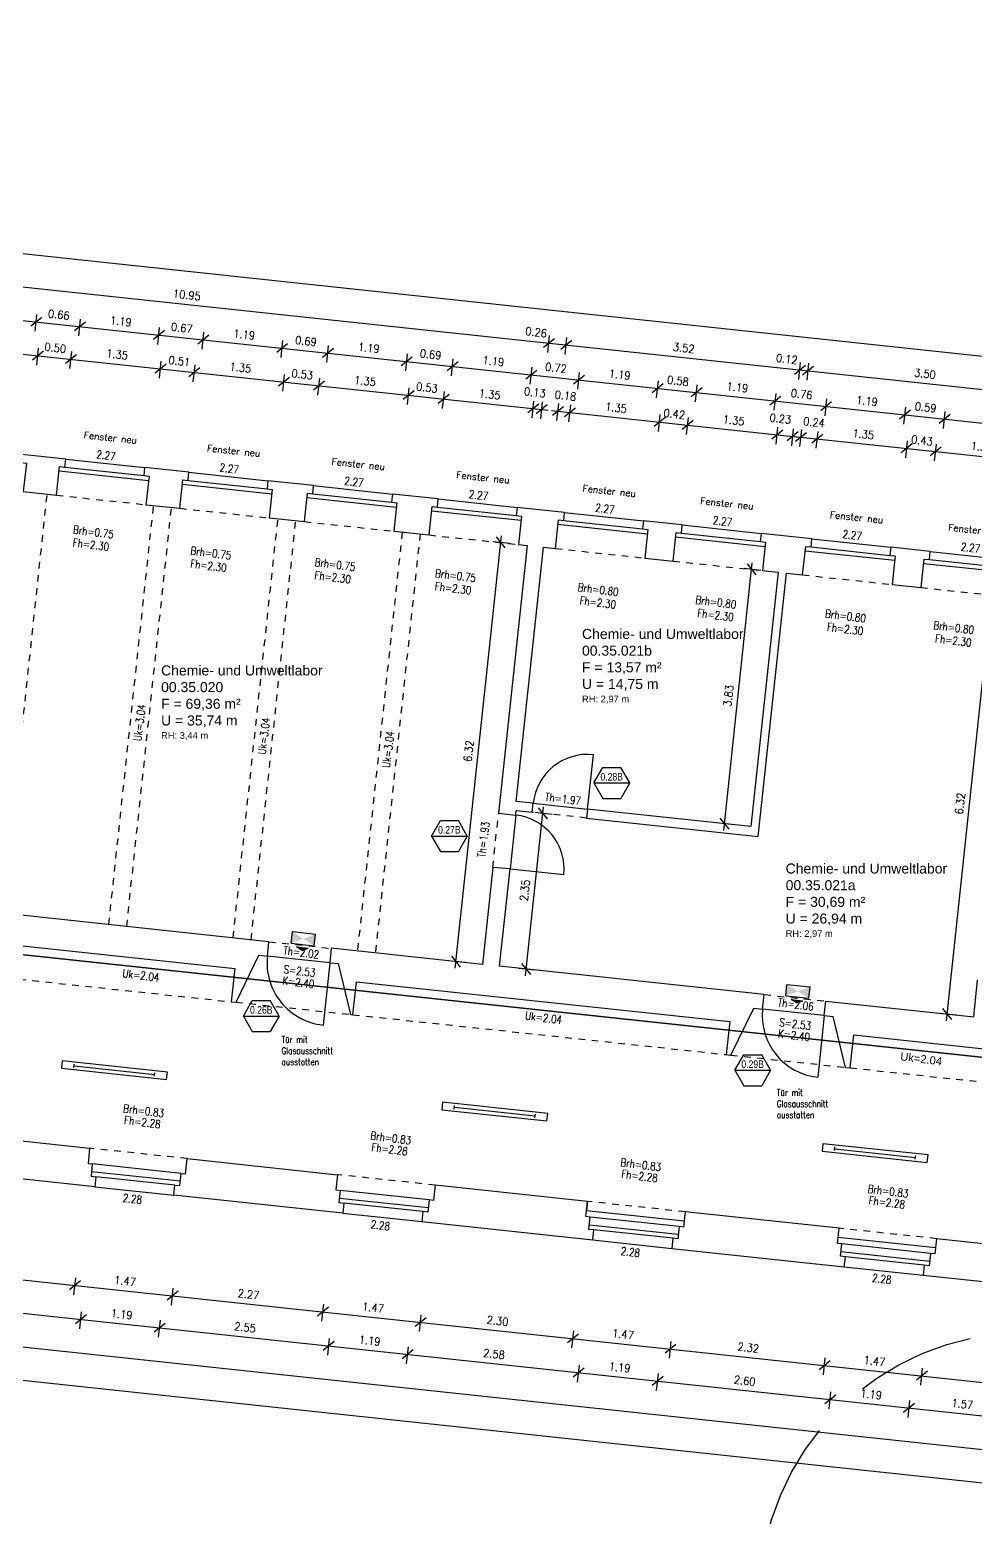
# Model space of a CAD drawing. Header units: metres. Extents: x -7 to 99688, y -10762 to -90.
# Drawn here: x 50.66 to 64.84, y -123.15 to -100.85 of the extents above; entities that cross this region are included whole.
import ezdxf
from ezdxf.enums import TextEntityAlignment as Align

# ---------------------------------------------------------------- set-up
doc = ezdxf.new("R2010")
doc.units = ezdxf.units.M
doc.header["$LTSCALE"] = 0.03
for name, pattern in [('DOT', [0]), ('GESTRICHELT', [9, 6, -3]), ('GESTRICHELT2', [4.5, 3, -1.5])]:
    doc.linetypes.add(name, pattern=pattern)
doc.layers.get('0').update_dxf_attribs({"linetype": 'CONTINUOUS'})
for name, color, linetype in [('A_ansicht', 9, 'CONTINUOUS'), ('A_bemaßung', 2, 'CONTINUOUS'), ('A_Elektro', 10, 'CONTINUOUS'), ('A_fenster', 7, 'CONTINUOUS'), ('A_Höhen', 3, 'CONTINUOUS'), ('A_NR_TÜR', 1, 'CONTINUOUS'), ('A_räume', 5, 'CONTINUOUS'), ('A_text', 5, 'CONTINUOUS'), ('A_Tuernummer_neu', 10, 'CONTINUOUS'), ('A_TXT-TUER', 1, 'CONTINUOUS'), ('A_türen', 9, 'CONTINUOUS'), ('A_verdeckt', 8, 'GESTRICHELT2'), ('A_wände', 6, 'CONTINUOUS'), ('E__LEUCHTEN', 6, 'CONTINUOUS'), ('E__VERSYS', 2, 'CONTINUOUS')]:
    doc.layers.add(name, color=color, linetype=linetype)
doc.styles.add('ARIAL', font='ARIAL.TTF')
doc.styles.add('arial-n', font='ARIALN.TTF')
doc.styles.add('BOLDSIMP_FNT', font='TXT.shx', dxfattribs={"width": 0.9, "height": 0.12})
doc.styles.add('NORM', font='simplex.shx', dxfattribs={"width": 0.7, "bigfont": 'bigfont.shx'})
doc.styles.add('PITSIMP8', font='PITSIMP8.SHX')
doc.styles.add('SIMPLEX', font='simplex.shx', dxfattribs={"width": 0.8, "height": 0.1})
doc.styles.get("Standard").update_dxf_attribs({"font": 'txt', "height": 1})

# ---------------------------------------------------------------- blocks, each defined once
blk = doc.blocks.new('SLASH1')
at = {"layer": 'A_bemaßung', "color": 2, "linetype": 'Continuous'}
for p, q in [((0.07663, 0.07663), (-0.07319, -0.07319)), ((0, -0.14068), (0, 0.11466))]:
    blk.add_line(p, q, dxfattribs=at)
blk = doc.blocks.new('Tür-Nr')
at = {"layer": 'A_NR_TÜR'}
for p, q in [((-0.057, -108.865), (0.077, -108.632)), ((0.077, -108.632), (0.347, -108.632)), ((0.481, -108.865), (0.347, -108.632)), ((-0.057, -108.865), (0.481, -108.865)), ((-0.057, -108.865), (0.077, -109.098)), ((0.481, -108.865), (0.347, -109.098)), ((0.077, -109.098), (0.347, -109.098))]:
    blk.add_line(p, q, dxfattribs=at)
at = {"layer": 'A_TXT-TUER', "style": 'arial-n', "flags": 4}
blk.add_attdef('TÜR-NR.', text='', height=0.113, dxfattribs=at).set_placement((0.211, -108.772), align=Align.MIDDLE_CENTER)
at = {"layer": 'A_TXT-TUER', "style": 'NORM', "width": 0.7}
for tag, flags, p in [('BRANDSCHUTZ', 4, (0.229, -108.981)), ('ABMESSUNG', 5, (0.214, -109.333)), ('DIN', 5, (0.214, -109.198)), ('MATERIAL', 5, (0.214, -109.467)), ('WANDART', 5, (0.214, -109.601)), ('ZARGE', 5, (0.214, -109.736)), ('BESCHLÄGE', 5, (0.214, -110.005)), ('SCHLOSS', 5, (0.214, -109.87)), ('SONSTIGES', 5, (0.214, -110.139))]:
    blk.add_attdef(tag, text='', height=0.0784, dxfattribs=dict(at, flags=flags)).set_placement(p, align=Align.MIDDLE_CENTER)
blk = doc.blocks.new('A$C2AB55C8F')
at = {"layer": 'E__VERSYS', "color": 3, "linetype": 'GESTRICHELT', "ltscale": 0.5, "const_width": 0.02}
blk.add_lwpolyline([(20.802, 16.37), (67.81, 11.344)], dxfattribs=at)
blk = doc.blocks.new('PU1')
at = {"color": 3}
for p, q in [((-119, -55), (-119, 70)), ((-119, 70), (131, 70)), ((131, -55), (131, 70)), ((-119, -55), (131, -55)), ((-56, -87), (69, -87)), ((6, -118), (-56, -87)), ((6, -118), (69, -87))]:
    blk.add_line(p, q, dxfattribs=at)
for points in [[(-119, 70), (-119, -55), (131, -55), (131, 70)], [(69, -87), (-56, -87), (6, -118)]]:
    blk.add_solid(points, dxfattribs=at)
blk = doc.blocks.new('2DEL_458')
for p, q in [((-0.384, -0.236), (-0.384, 0.236)), ((0.384, -0.236), (0.384, 0.236)), ((-0.384, 0), (0.384, 0))]:
    blk.add_line(p, q)
blk.add_lwpolyline([(-0.5, -0.5), (0.5, -0.5), (0.5, 0.5), (-0.5, 0.5)], close=True)
at = {"style": 'PITSIMP8', "flags": 9}
for tag, p in [('RAUM/GRUPPE', (-0.03, 0.159)), ('BEZEICHNUNG', (-0.03, 0.179)), ('POS.NR.G-LV', (-0.03, 0.139)), ('VOLUMENSTROM', (-0.03, 0.039)), ('DRUCK/-STUFE', (-0.03, 0.019)), ('ANSCHLUSS', (-0.03, -0.001)), ('KENNUNG', (-0.03, 0.079)), ('LEISTUNG', (-0.03, 0.059)), ('FABRIKAT', (-0.03, 0.119)), ('TYP', (-0.03, 0.099)), ('SPANNUNG/FREQUENZ', (-0.03, -0.121)), ('TEMPERATUR', (-0.03, -0.061)), ('SCHUTZART', (-0.03, -0.101)), ('DREHZAHL', (-0.03, -0.081)), ('GROESSE', (-0.03, -0.021)), ('GEWICHT', (-0.03, -0.141)), ('DN', (-0.03, -0.041)), ('FREI', (-0.03, -0.161)), ('FREI', (-0.03, -0.181)), ('FREI', (-0.03, -0.201))]:
    blk.add_attdef(tag, text='', height=0.01, dxfattribs=at).set_placement(p, align=Align.MIDDLE)

msp = doc.modelspace()

# ---------------------------------------------------------------- linework, layer by layer
at = {"layer": 'A_ansicht', "color": 9, "linetype": 'Continuous'}
for p, q in [((51.1963, -107.28662), (52.37951, -107.41299)), ((53.04568, -107.48413), (54.22886, -107.61049)), ((54.91495, -107.68376), (56.09812, -107.81014)), ((56.78417, -107.88342), (57.96739, -108.00977)), ((58.67861, -108.08573), (59.8618, -108.21212)), ((60.44345, -108.27423), (61.62665, -108.4006)), ((62.38725, -108.48183), (63.57045, -108.6082)), ((64.16205, -108.67138), (65.34525, -108.79776)), ((52.92832, -117.99778), (51.59598, -117.85541)), ((51.63476, -118.19826), (52.81794, -118.32465)), ((56.64715, -118.3952), (55.31482, -118.25283)), ((55.35361, -118.59545), (56.53683, -118.72184)), ((60.46999, -118.71324), (59.0084, -118.55707)), ((60.3958, -118.79583), (59.06347, -118.65344)), ((59.10231, -118.99582), (60.2855, -119.1222)), ((64.2413, -119.11628), (62.7797, -118.96007)), ((64.16709, -119.19885), (62.83478, -119.05645)), ((62.87363, -119.39861), (64.05683, -119.52504))]:
    msp.add_line(p, q, dxfattribs=at)
at = {"layer": 'A_bemaßung', "linetype": 'Continuous'}
for p, q in [((19.15983, -100.84778), (70.25822, -106.30863)), ((19.10669, -101.34495), (69.46824, -106.72705)), ((19.05356, -101.84213), (70.15195, -107.30297)), ((47.34855, -105.36884), (58.43475, -106.55358)), ((58.47979, -106.55843), (62.1984, -106.95583)), ((62.12378, -106.94786), (65.80263, -107.34101)), ((57.03757, -114.92212), (57.73038, -108.43942)), ((61.06528, -112.85354), (61.49403, -108.84162)), ((64.40546, -115.70952), (65.09826, -109.22681)), ((58.09184, -115.03479), (58.36281, -112.49935)), ((18.662, -116.1852), (66.90429, -121.34081)), ((18.92994, -116.71667), (65.5012, -121.69371)), ((18.55576, -117.17954), (66.79802, -122.33515)), ((17.86864, -117.60895), (66.34665, -122.78975))]:
    msp.add_line(p, q, dxfattribs=at)
at = {"layer": 'A_fenster', "color": 10, "linetype": 'Continuous'}
for p, q in [((51.09691, -107.46402), (52.43916, -107.60747)), ((51.18334, -107.40791), (52.36653, -107.53433)), ((52.94628, -107.66166), (54.28853, -107.8051)), ((53.0327, -107.60555), (54.21589, -107.73197)), ((54.81547, -107.86142), (56.15777, -108.00487)), ((54.90194, -107.80531), (56.08513, -107.93175)), ((56.68473, -108.06119), (58.02702, -108.20461)), ((56.77117, -108.00504), (57.95437, -108.1315)), ((58.57915, -108.26362), (59.92142, -108.40706)), ((58.6656, -108.2075), (59.84877, -108.33394)), ((60.43045, -108.39611), (61.61361, -108.52254)), ((60.34399, -108.45223), (61.68625, -108.59567)), ((62.37422, -108.60386), (63.55738, -108.73029)), ((62.28777, -108.65997), (63.63002, -108.80342)), ((64.06254, -108.84965), (65.40483, -108.99309)), ((64.14898, -108.7935), (65.33218, -108.91995))]:
    msp.add_line(p, q, dxfattribs=at)
at = {"layer": 'A_fenster', "linetype": 'Continuous'}
for p, q in [((52.91555, -118.11708), (51.58322, -117.97472)), ((52.83408, -118.17376), (51.65089, -118.04732)), ((56.6344, -118.51452), (55.30207, -118.37214)), ((56.55293, -118.5712), (55.36973, -118.44474)), ((60.38305, -118.91514), (59.05072, -118.77275)), ((60.30158, -118.9718), (59.11838, -118.84537)), ((64.15434, -119.31817), (62.82204, -119.17577)), ((64.07288, -119.37483), (62.88969, -119.24838))]:
    msp.add_line(p, q, dxfattribs=at)
at = {"layer": 'A_räume', "color": 9, "linetype": 'GESTRICHELT', "ltscale": 10}
msp.add_circle((65.59981, -124.38369), 4, dxfattribs=at)
at = {"layer": 'A_türen', "linetype": 'Continuous'}
for p, q in [((59.02277, -112.53468), (59.10989, -111.71937)), ((57.947, -112.62586), (57.86093, -113.43125)), ((58.20744, -112.44754), (59.02277, -112.53468)), ((57.86093, -113.43125), (58.66629, -113.51733)), ((55.15594, -114.8388), (54.22132, -114.73886)), ((55.15594, -114.8388), (55.05599, -115.77342)), ((62.5735, -115.63196), (61.64881, -115.53308)), ((62.5735, -115.63196), (62.47461, -116.55662))]:
    msp.add_line(p, q, dxfattribs=at)
for centre, radius, start, end in [((59.02277, -112.53468), 0.81995, 83.900802, 173.899564), ((57.86093, -113.43125), 0.80996, 353.899167, 83.900877), ((55.15594, -114.8388), 0.93993, 173.896494, 263.897027), ((62.5735, -115.63196), 0.92994, 173.896382, 263.895564)]:
    msp.add_arc(centre, radius, start, end, dxfattribs=at)
at = {"layer": 'A_verdeckt'}
for p, q in [((50.24736, -114.09588), (50.91891, -107.81207)), ((51.05811, -107.82693), (52.40038, -107.97038)), ((51.84317, -114.26644), (52.51472, -107.98261)), ((52.11162, -114.29512), (52.78319, -108.0113)), ((52.90748, -108.02457), (54.24975, -108.16802)), ((53.70745, -114.46567), (54.379, -108.18182)), ((53.97592, -114.49435), (54.64746, -108.21051)), ((54.77671, -108.22432), (56.11899, -108.36777)), ((56.24327, -108.38105), (55.57172, -114.66489)), ((56.51172, -108.40976), (55.84017, -114.69359)), ((56.64595, -108.42411), (57.98821, -108.56755)), ((58.54035, -108.62653), (59.88265, -108.76998)), ((60.30519, -108.81515), (61.64748, -108.9586)), ((62.24897, -109.02287), (63.59125, -109.16633)), ((64.02376, -109.21255), (65.36603, -109.35599)), ((57.6016, -113.40857), (57.68821, -112.59825)), ((59.00837, -112.66891), (58.19306, -112.58178)), ((54.2444, -114.52304), (55.17902, -114.62292)), ((50.49726, -115.08437), (53.67896, -115.42439)), ((61.67194, -115.31681), (62.59662, -115.41563)), ((53.75086, -115.43066), (55.46946, -115.61432)), ((55.50533, -115.61816), (61.10309, -116.21638)), ((61.17358, -116.22392), (62.89187, -116.40756)), ((62.96239, -116.41511), (65.06034, -116.63929)), ((53.01736, -117.776), (51.55581, -117.6198)), ((56.73623, -118.17343), (55.27462, -118.01723)), ((60.48488, -118.57405), (59.02328, -118.41786)), ((64.25618, -118.97707), (62.79458, -118.82089))]:
    msp.add_line(p, q, dxfattribs=at)
at = {"layer": 'A_wände', "linetype": 'Continuous'}
for p, q in [((64.81381, -115.65259), (64.8733, -115.09579)), ((62.5735, -115.63196), (62.59662, -115.41563)), ((62.59662, -115.41563), (64.81381, -115.65259)), ((62.5735, -115.63196), (62.70771, -115.6463)), ((62.89187, -116.40756), (62.70771, -115.6463)), ((62.96239, -116.41511), (63.01529, -115.92056)), ((63.01529, -115.92056), (65.1132, -116.14488)), ((62.89187, -116.40756), (62.96239, -116.41511)), ((59.02328, -118.41786), (59.0084, -118.55707))]:
    msp.add_line(p, q, dxfattribs=at)
for points in [[(50.54009, -107.21652), (50.52713, -107.33777), (50.60667, -107.34628), (50.56098, -107.7738), (51.05811, -107.82693), (51.10381, -107.3994), (51.18334, -107.40791), (51.1963, -107.28662), (50.54009, -107.21652)], [(52.37951, -107.41299), (52.36653, -107.53433), (52.44607, -107.54284), (52.40038, -107.97038), (52.90748, -108.02457), (52.95314, -107.59704), (53.0327, -107.60555), (53.04568, -107.48413), (52.37951, -107.41299)], [(54.22886, -107.61049), (54.21589, -107.73197), (54.29543, -107.74048), (54.24975, -108.16802), (54.77671, -108.22432), (54.82239, -107.79681), (54.90194, -107.80531), (54.91495, -107.68376), (54.22886, -107.61049)], [(56.09812, -107.81014), (56.08513, -107.93175), (56.16467, -107.94026), (56.11899, -108.36777), (56.64595, -108.42411), (56.69164, -107.99654), (56.77117, -108.00504), (56.78417, -107.88342), (56.09812, -107.81014)], [(57.96739, -108.00977), (57.95437, -108.1315), (58.03391, -108.14001), (57.98821, -108.56755), (58.11748, -108.58136), (57.6882, -112.59824), (57.947, -112.62586), (57.95441, -112.5563), (58.1931, -112.58179), (58.20744, -112.44754), (57.95389, -112.42046), (58.36139, -108.60742), (58.54035, -108.62653), (58.58605, -108.199), (58.6656, -108.2075), (58.67861, -108.08573), (57.96739, -108.00977)], [(61.62665, -108.4006), (61.61361, -108.52254), (61.69316, -108.53104), (61.64748, -108.9586), (61.88114, -108.98356), (61.47362, -112.79662), (59.02277, -112.53468), (59.00837, -112.66891), (61.58356, -112.94411), (62.00539, -108.99686), (62.24897, -109.02287), (62.29467, -108.59534), (62.37422, -108.60386), (62.38725, -108.48183), (61.62665, -108.4006)], [(59.8618, -108.21212), (59.84877, -108.33394), (59.92833, -108.34245), (59.88265, -108.76998), (60.30519, -108.81515), (60.35089, -108.3876), (60.43045, -108.39611), (60.44345, -108.27423), (59.8618, -108.21212)], [(63.57045, -108.6082), (63.55738, -108.73029), (63.63693, -108.73877), (63.59125, -109.16633), (64.02376, -109.21255), (64.06946, -108.78502), (64.14898, -108.7935), (64.16205, -108.67138), (63.57045, -108.6082)], [(55.46946, -115.61432), (55.50533, -115.61816), (55.55825, -115.12319), (61.15599, -115.72173), (61.10309, -116.21638), (61.17358, -116.22392), (61.51461, -115.51872), (61.64881, -115.53308), (61.67194, -115.31681), (57.70473, -114.89284), (57.86093, -113.43125), (57.6016, -113.40857), (57.44594, -114.8652), (55.17902, -114.62292), (55.15594, -114.8388), (55.2852, -114.85263), (55.46946, -115.61432)], [(50.55037, -114.58771), (53.73204, -114.92791), (53.67896, -115.42439), (53.75086, -115.43066), (54.09205, -114.72505), (54.22132, -114.73886), (54.2444, -114.52304), (50.53573, -114.12671)], [(51.53137, -117.84849), (51.59598, -117.85541), (51.57632, -118.03932), (51.65089, -118.04732), (51.63477, -118.19827), (49.07925, -117.92535), (49.0954, -117.77422), (49.16996, -117.78219), (49.18962, -117.59822), (49.25425, -117.60514), (49.2787, -117.37645), (51.55581, -117.6198), (51.53137, -117.84849)], [(52.99292, -118.0047), (53.01736, -117.776), (55.27462, -118.01723), (55.25019, -118.24591), (55.31482, -118.25283), (55.29516, -118.43677), (55.36973, -118.44474), (55.35361, -118.59545), (52.81794, -118.32465), (52.83408, -118.17376), (52.90864, -118.18172), (52.92832, -117.99778), (52.99292, -118.0047)], [(59.02328, -118.41786), (56.73623, -118.17343), (56.71178, -118.40212), (56.64715, -118.3952), (56.62749, -118.57917), (56.55293, -118.5712), (56.53683, -118.72184), (59.10231, -118.99582), (59.11838, -118.84537), (59.04381, -118.83739), (59.06347, -118.65344), (58.99883, -118.64655), (59.02328, -118.41786)], [(62.77015, -119.04956), (62.79459, -118.8209), (60.48488, -118.57405), (60.46043, -118.80273), (60.3958, -118.79583), (60.37614, -118.97976), (60.30158, -118.9718), (60.2855, -119.1222), (62.87363, -119.39861), (62.88969, -119.24838), (62.8151, -119.24041), (62.83478, -119.05645), (62.77015, -119.04956)], [(67.40389, -120.02934), (67.4915, -119.56254), (67.14242, -119.49698), (67.2061, -119.08995), (67.136, -119.07895), (67.13101, -119.09811), (67.0444, -119.08886), (67.02471, -119.27295), (64.25618, -118.97707), (64.23174, -119.20575), (64.16709, -119.19885), (64.14744, -119.3828), (64.07288, -119.37483), (64.05682, -119.52498), (65.61463, -119.69136), (65.62086, -119.63277), (66.5726, -119.73441), (66.53678, -119.98075), (67.46212, -120.15261), (67.4825, -120.04411), (67.40389, -120.02934)]]:
    msp.add_lwpolyline(points, dxfattribs=at)

# ---------------------------------------------------------------- block references
at = {"layer": 'A_bemaßung', "color": 7}
for p, rotation in [((50.7524, -105.22975), 353.8999999999999), ((51.40862, -105.29989), 353.8999999999999), ((52.59183, -105.42634), 353.8999999999999), ((53.25797, -105.49753), 353.8999999999999), ((54.44116, -105.62397), 353.8999999999999), ((58.44158, -105.54864), 353.8999999999999), ((58.70038, -105.5763), 353.8999999999999), ((50.77881, -105.73542), 353.8999999999999), ((51.27595, -105.78856), 353.8999999999999), ((55.12723, -105.69729), 353.8999999999999), ((56.31039, -105.82374), 353.8999999999999), ((52.61822, -105.932), 353.8999999999999), ((53.1253, -105.98619), 353.8999999999999), ((56.99646, -105.89706), 353.8999999999999), ((58.17965, -106.02349), 353.8999999999999), ((62.20523, -105.95086), 353.8999999999999), ((62.32947, -105.96415), 353.8999999999999), ((54.46758, -106.12964), 353.8999999999999), ((54.99455, -106.18596), 353.8999999999999), ((58.89089, -106.0995), 353.8999999999999), ((60.07407, -106.22596), 353.8999999999999), ((60.65572, -106.28811), 353.8999999999999), ((56.33683, -106.3294), 353.8999999999999), ((56.86379, -106.38573), 353.8999999999999), ((61.8389, -106.41455), 353.8999999999999), ((62.59949, -106.49585), 353.8999999999999), ((58.20606, -106.52916), 353.8999999999999), ((58.33532, -106.54299), 353.8999999999999), ((58.57924, -106.56905), 353.8999999999999), ((58.7582, -106.58817), 353.8999999999999), ((60.10048, -106.73163), 353.8999999999999), ((63.78268, -106.62229), 353.8999999999999), ((64.37427, -106.68551), 353.8999999999999), ((60.52304, -106.77678), 353.8999999999999), ((61.86532, -106.92024), 353.8999999999999), ((62.09898, -106.9452), 353.8999999999999), ((62.22323, -106.95848), 353.8999999999999), ((62.46681, -106.98451), 353.8999999999999), ((63.80909, -107.12796), 353.8999999999999), ((64.2416, -107.17418), 353.8999999999999), ((57.71974, -108.53886), 83.9), ((61.48339, -108.94105), 83.9), ((58.35218, -112.59879), 83.9), ((61.0759, -112.75411), 83.9), ((57.04819, -114.82269), 83.9), ((58.10246, -114.93534), 83.9), ((64.41607, -115.61008), 83.9), ((51.33597, -119.67704), 353.8999999999999), ((52.79752, -119.83322), 353.8999999999999), ((55.05476, -120.07446), 353.8999999999999), ((51.42202, -120.18909), 353.8999999999999), ((52.6052, -120.31553), 353.8999999999999), ((56.51639, -120.23066), 353.8999999999999), ((58.80344, -120.47508), 353.8999999999999), ((55.14084, -120.58651), 353.8999999999999), ((56.32402, -120.71295), 353.8999999999999), ((60.26501, -120.63126), 353.8999999999999), ((58.8895, -120.98713), 353.8999999999999), ((62.57471, -120.8781), 353.8999999999999), ((60.0727, -121.11357), 353.8999999999999), ((64.03633, -121.03431), 353.8999999999999), ((62.66081, -121.39016), 353.8999999999999), ((63.84398, -121.5166), 353.8999999999999)]:
    msp.add_blockref('SLASH1', p, dxfattribs=dict(at, rotation=rotation))
at = {"layer": 'A_Elektro'}
msp.add_blockref('A$C2AB55C8F', (-1.05773, -127.79448), dxfattribs=at)
at = {"layer": 'A_Tuernummer_neu'}
ref = msp.add_blockref('Tür-Nr', (59.17373, -3.2778), dxfattribs=at)
ref.add_attrib('TÜR-NR.', '0.28B', dxfattribs={"layer": 'A_TXT-TUER', "height": 0.112896, "style": 'arial-n'}).set_placement((59.38509, -112.05014), align=Align.MIDDLE_CENTER)
ref = msp.add_blockref('Tür-Nr', (56.73896, -4.07371), dxfattribs=at)
ref.add_attrib('TÜR-NR.', '0.27B', dxfattribs={"layer": 'A_TXT-TUER', "height": 0.112896, "style": 'arial-n'}).set_placement((56.95031, -112.84605), align=Align.MIDDLE_CENTER)
ref = msp.add_blockref('Tür-Nr', (53.9184, -6.77431), dxfattribs=at)
ref.add_attrib('TÜR-NR.', '0.26B', dxfattribs={"layer": 'A_TXT-TUER', "height": 0.112896, "style": 'arial-n'}).set_placement((54.12975, -115.54666), align=Align.MIDDLE_CENTER)
ref = msp.add_blockref('Tür-Nr', (61.2875, -7.58744), dxfattribs=at)
ref.add_attrib('TÜR-NR.', '0.29B', dxfattribs={"layer": 'A_TXT-TUER', "height": 0.112896, "style": 'arial-n'}).set_placement((61.49885, -116.35978), align=Align.MIDDLE_CENTER)
at = {"layer": 'E__LEUCHTEN', "color": 7, "yscale": 0.001399470505930367, "zscale": 0.001399470506}
for p, xscale, rotation in [((54.75063, -114.48848), 0.001399470505617925, 353.7300719641191), ((62.16875, -115.27752), 0.001399470506427208, 354.2398541068026)]:
    msp.add_blockref('PU1', p, dxfattribs=dict(at, xscale=xscale, rotation=rotation))
at = {"layer": 'E__LEUCHTEN', "color": 7, "linetype": 'Continuous', "ltscale": 5, "xscale": 1.585000000000002, "yscale": 0.1119999999999948, "zscale": 1.585, "rotation": 353.8999905678044}
for p in [(51.92774, -116.45074), (57.63182, -117.07185), (63.3359, -117.69295)]:
    msp.add_blockref('2DEL_458', p, dxfattribs=at)

# ---------------------------------------------------------------- texts
at = {"layer": 'A_bemaßung', "color": 7, "linetype": 'DOT', "style": 'BOLDSIMP_FNT', "width": 0.9}
for s, p in [('10.95', (52.79612, -104.89503)), ('0.66', (50.92218, -105.19761)), ('1.19', (51.8521, -105.29699)), ('0.67', (52.76658, -105.39473)), ('1.19', (53.70145, -105.49464)), ('0.69', (54.62841, -105.59369)), ('0.26', (58.08059, -105.45978)), ('0.50', (50.86906, -105.69478)), ('1.35', (51.79644, -105.79389)), ('1.19', (55.57072, -105.69439)), ('0.69', (56.49766, -105.79346)), ('3.52', (60.29447, -105.69637)), ('0.12', (61.83951, -105.86149)), ('0.51', (52.72879, -105.89354)), ('1.35', (53.64578, -105.99153)), ('0.53', (54.57275, -106.09059)), ('1.19', (57.43994, -105.89417)), ('0.72', (58.37695, -105.99428)), ('1.19', (59.33437, -106.09662)), ('3.50', (63.91113, -106.08287)), ('1.35', (55.51502, -106.19129)), ('0.53', (56.44196, -106.29035)), ('0.58', (60.20655, -106.18981)), ('1.19', (61.0992, -106.28522)), ('1.35', (57.38428, -106.39106)), ('0.13', (58.06042, -106.36275)), ('0.18', (58.52101, -106.41198)), ('0.76', (62.06086, -106.388)), ('1.19', (63.04298, -106.49295)), ('1.35', (59.27868, -106.59352)), ('0.42', (60.15344, -106.687)), ('0.23', (61.743, -106.75631)), ('0.59', (63.9227, -106.58698)), ('1.35', (61.04352, -106.78213)), ('0.24', (62.2477, -106.81025)), ('1.35', (62.98729, -106.98984)), ('0.43', (63.867, -107.08386)), ('1.35', (64.76208, -107.17953)), ('1.47', (51.91608, -119.68875)), ('2.27', (53.76781, -119.88664)), ('1.47', (55.6349, -120.08616)), ('1.19', (51.86548, -120.18619)), ('2.55', (53.71468, -120.38382)), ('2.30', (57.50156, -120.28567)), ('1.19', (55.58434, -120.58362)), ('1.47', (59.38357, -120.48679)), ('2.58', (57.44843, -120.78283)), ('2.32', (61.26153, -120.6875)), ('1.19', (59.33299, -120.98424)), ('1.47', (63.15485, -120.88983)), ('2.60', (61.20841, -121.18466)), ('1.19', (63.10429, -121.38727)), ('1.57', (64.47223, -121.53346))]:
    msp.add_text(s, height=0.12, rotation=353.4, dxfattribs=at).set_placement(p, align=Align.BOTTOM_LEFT)
at = {"layer": 'A_bemaßung', "color": 7, "linetype": 'Continuous', "style": 'BOLDSIMP_FNT', "width": 0.9}
for s, p in [('3.83', (61.21243, -111.0059)), ('6.32', (57.31704, -111.83654)), ('6.32', (64.68491, -112.62393)), ('2.35', (58.16009, -113.92539))]:
    msp.add_text(s, height=0.12, rotation=83.4, dxfattribs=at).set_placement(p, align=Align.BOTTOM_LEFT)
at = {"layer": 'A_Höhen', "linetype": 'Continuous', "style": 'SIMPLEX', "width": 0.8}
for s, rotation, p in [('2.27', 352.8, (51.80066, -107.23048)), ('2.27', 352.8, (53.65001, -107.42799)), ('2.27', 352.8, (55.51928, -107.62763)), ('2.27', 352.8, (57.38852, -107.82727)), ('2.27', 352.8, (59.28296, -108.0296)), ('2.27', 352.8, (61.0478, -108.2181)), ('Brh=0.75', 352.8, (51.61156, -108.37998)), ('2.27', 352.8, (62.9916, -108.42569)), ('Fh=2.30', 352.8, (51.57607, -108.56998)), ('Brh=0.75', 352.8, (53.37425, -108.69558)), ('2.27', 352.8, (64.76638, -108.61525)), ('Fh=2.30', 352.8, (53.33874, -108.8856)), ('Brh=0.75', 352.8, (55.23645, -108.86792)), ('Fh=2.30', 352.8, (55.20094, -109.05794)), ('Brh=0.75', 352.8, (57.04317, -109.03432)), ('Fh=2.30', 352.8, (57.00765, -109.22435)), ('Brh=0.80', 352.8, (59.18377, -109.24304)), ('Fh=2.30', 352.8, (59.17824, -109.43744)), ('Brh=0.80', 352.8, (60.94862, -109.43164)), ('Fh=2.30', 352.8, (60.94309, -109.62604)), ('Brh=0.80', 352.8, (62.89238, -109.63939)), ('Fh=2.30', 352.8, (62.88685, -109.83381)), ('Brh=0.80', 352.8, (64.51473, -109.81277)), ('Fh=2.30', 352.8, (64.5092, -110.00719)), ('Uk=3.04', 82.8, (52.30475, -111.24059)), ('Uk=3.04', 82.8, (54.16901, -111.43984)), ('Uk=3.04', 82.8, (56.03328, -111.63907)), ('Th=1.97', 352.8, (58.65641, -112.38174)), ('Th=1.93', 82.8, (57.46209, -112.99228)), ('Th=2.02', 352.8, (54.72938, -114.68484)), ('S=2.53', 352.8, (54.70372, -114.96348)), ('Uk=2.04', 352.8, (52.32618, -115.0294)), ('K=2.40', 352.8, (54.68563, -115.13251)), ('Th=2.06', 352.8, (62.14625, -115.46493)), ('Uk=2.04', 352.8, (58.36507, -115.66388)), ('S=2.53', 352.8, (62.13737, -115.75835)), ('K=2.40', 352.8, (62.11931, -115.92736)), ('Brh=0.83', 352.8, (52.36603, -117.05998)), ('Fh=2.28', 352.8, (52.34796, -117.229)), ('Brh=0.83', 352.8, (56.07253, -117.46736)), ('Fh=2.28', 352.8, (56.05447, -117.6364)), ('Brh=0.83', 352.8, (59.82118, -117.86797)), ('Fh=2.28', 352.8, (59.80312, -118.03699)), ('Brh=0.83', 352.8, (63.53005, -118.26434)), ('2.28', 352.8, (52.19773, -118.37908)), ('Fh=2.28', 352.8, (63.512, -118.43338)), ('2.28', 352.8, (55.9166, -118.77627)), ('2.28', 352.8, (59.66528, -119.17663)), ('2.28', 352.8, (63.43661, -119.57945))]:
    msp.add_text(s, height=0.12, rotation=rotation, dxfattribs=at).set_placement(p, align=Align.MIDDLE_CENTER)
at = {"layer": 'A_Höhen', "linetype": 'Continuous', "style": 'ARIAL'}
msp.add_text('Uk=2.04', height=0.12, rotation=352.8, dxfattribs=at).set_placement((64.02648, -116.28053), align=Align.MIDDLE_CENTER)
at = {"layer": 'A_räume', "linetype": 'Continuous', "char_height": 0.15, "width": 6.6459, "attachment_point": 1}
for s, insert in [('\\fArial|b0|i0|c0|p34;Chemie- und Umweltlabor\\P00.35.021b\\PF = 13,57 m²\\PU = 14,75 m\\P\\H0.1;RH: 2,97 m', (58.93989, -109.83346)), ('\\fArial|b0|i0|c0|p34;Chemie- und Umweltlabor\\P00.35.020\\PF = 69,36 m²\\PU = 35,74 m\\P\\H0.1;RH: 3,44 m', (52.62738, -110.38083)), ('\\fArial|b0|i0|c0|p34;Chemie- und Umweltlabor\\P00.35.021a\\PF = 30,69 m²\\PU = 26,94 m\\P\\H0.1;RH: 2,97 m', (61.99379, -113.35102))]:
    msp.add_mtext(s, dxfattribs=dict(at, insert=insert))
at = {"layer": 'A_text', "linetype": 'Continuous', "char_height": 0.1, "width": 1.1421, "attachment_point": 1, "rotation": 354}
for insert in [(51.47451, -106.87343), (53.32389, -107.07094), (55.19316, -107.27057), (57.06238, -107.47023), (58.95682, -107.67254), (60.72166, -107.86104), (62.66546, -108.06864), (64.44026, -108.25819)]:
    msp.add_mtext('{\\Fsimplex.shx;Fenster neu}', dxfattribs=dict(at, insert=insert))
at = {"layer": 'A_text', "linetype": 'Continuous', "char_height": 0.1, "width": 1, "attachment_point": 1, "style": 'SIMPLEX'}
for insert in [(54.43382, -115.94201), (61.86129, -116.73637)]:
    msp.add_mtext('Tür mit Glasausschnitt ausstatten', dxfattribs=dict(at, insert=insert))

doc.saveas('drawing.dxf')
